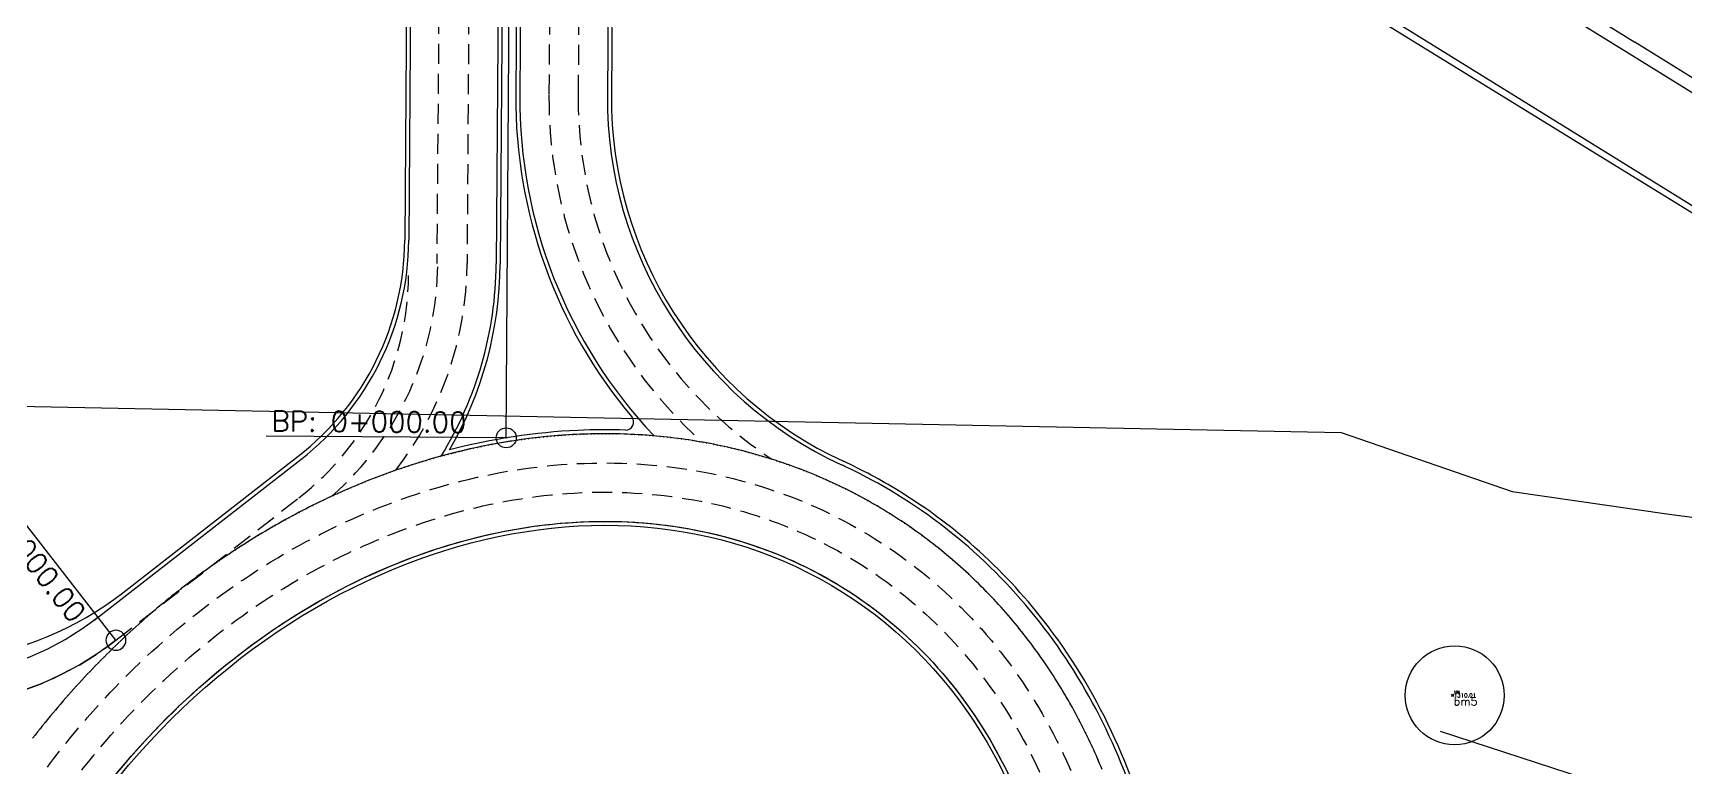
# Model space of a CAD drawing. Header units: metres. Extents: x 324293 to 653279, y 3585589 to 7191434.
# Drawn here: x 334257 to 334463.6, y 3600183.3 to 3600275.1 of the extents above; entities that cross this region are included whole.
import ezdxf

# ---------------------------------------------------------------- set-up
doc = ezdxf.new("R2010")
doc.units = ezdxf.units.M
doc.linetypes.add('DASHED', pattern=[0.75, 0.5, -0.25])
for name, color, linetype in [('abrah', 5, 'Continuous'), ('asfalt', 16, 'Continuous'), ('C-ROAD-CNTR-N', 92, 'Continuous'), ('C-ROAD-STAN', 11, 'Continuous'), ('divar sangi', 253, 'Continuous'), ('istgah', 6, 'Continuous'), ('masir', 25, 'Continuous'), ('qanat', 5, 'Continuous'), ('tarh', 6, 'Continuous'), ('V-NODE', 1, 'Continuous'), ('V-NODE-TEXT', 11, 'Continuous')]:
    doc.layers.add(name, color=color, linetype=linetype)
doc.styles.get("Standard").update_dxf_attribs({"font": 'simplex.shx'})

# ---------------------------------------------------------------- blocks, each defined once
blk = doc.blocks.new('*U245')
at = {"color": 0, "linetype": 'ByBlock', "lineweight": -2, "transparency": 16777216}
for p, q in [((-0.7071067811865476, -0.7071067811865476), (0.7071067811865476, 0.7071067811865476)), ((-0.7071067811865476, 0.7071067811865476), (0.7071067811865476, -0.7071067811865476))]:
    blk.add_line(p, q, dxfattribs=at)
blk.add_circle((0, 0), 0.5, dxfattribs=at)
blk = doc.blocks.new('AeccTickCircle')
blk.add_circle((0, 0), 1)
blk = doc.blocks.new('AeccTickTriangle')
at = {"color": 0, "linetype": 'ByBlock', "lineweight": -2}
blk.add_lwpolyline([(3.05311331771918e-16, 0.6666666666666667), (-0.5773502691896256, -0.333333333333333), (0.5773502691896257, -0.3333333333333335)], close=True, dxfattribs=at)
at = {"color": 0, "linetype": 'ByBlock', "lineweight": -2, "const_width": 0.0625}
blk.add_lwpolyline([(-0.03125, 0, 1), (0.03125, 0, 1)], format="xyb", close=True, dxfattribs=at)

msp = doc.modelspace()

# ---------------------------------------------------------------- linework, layer by layer
at = {"layer": 'abrah', "elevation": 1309.7019253804, "flags": 128}
msp.add_lwpolyline([(334432.8499, 3600187.85), (334462.8451999999, 3600178.066), (334487.5119999999, 3600149.137)], dxfattribs=at)
at = {"layer": 'asfalt'}
msp.add_arc((334224.4138661879, 3600359.637780652, 1315.0812253804), 87.53857273091452, 280.6885054860441, 328.790483839147, dxfattribs=at)
at = {"layer": 'C-ROAD-CNTR-N', "color": 92, "linetype": 'Continuous', "lineweight": -3, "flags": 128}
for points in [[(334267.3374655148, 3600199.222754169, -0.2757745738492823), (334226.6429439127, 3600194.183000793), (334205.5331364042, 3600203.482640035, -0.4579411623914124), (334183.3787443015, 3600275.879616623), (334332.5642367637, 3600512.826071611)], [(334316.1236443095, 3600224.520443568), (334316.8613948703, 3600333.713670925, -0.1394577872765997), (334335.2526481823, 3600396.748199448)]]:
    msp.add_lwpolyline(points, format="xyb", dxfattribs=at)
msp.add_lwpolyline([(334390.5966489242, 3600183.066976953), (334390.4211920204, 3600183.491454507), (334390.2432391724, 3600183.91459058), (334390.0627932896, 3600184.336369962), (334389.8798572815, 3600184.756777443), (334389.6944340576, 3600185.175797812), (334389.5065265274, 3600185.59341586), (334389.3161376003, 3600186.009616375), (334389.123270186, 3600186.424384148), (334388.9279271936, 3600186.837703968), (334388.730111533, 3600187.249560625), (334388.5298261135, 3600187.659938909), (334388.3270738446, 3600188.068823608), (334388.1218576357, 3600188.476199513), (334387.9141803964, 3600188.882051414), (334387.7040450362, 3600189.2863641), (334387.491454365, 3600189.689122235), (334387.2764104293, 3600190.090308082), (334387.0589193912, 3600190.489905592), (334386.8389886302, 3600190.887899758), (334386.6166255262, 3600191.284275572), (334386.3918374592, 3600191.679018026), (334386.1646318088, 3600192.072112114), (334385.9350159548, 3600192.463542827), (334385.7029972773, 3600192.853295159), (334385.4685831558, 3600193.2413541), (334385.2317809702, 3600193.627704645), (334384.9925981005, 3600194.012331785), (334384.7510419263, 3600194.395220513), (334384.5071198275, 3600194.776355822), (334384.2608391839, 3600195.155722702), (334384.0122073754, 3600195.533306149), (334383.7612317817, 3600195.909091153), (334383.5079197827, 3600196.283062707), (334383.2522787581, 3600196.655205803), (334382.9943160878, 3600197.025505435), (334382.7340391516, 3600197.393946594), (334382.4714553294, 3600197.760514272), (334382.2065720009, 3600198.125193464), (334381.939396546, 3600198.48796916), (334381.6699363445, 3600198.848826353), (334381.3981987761, 3600199.207750036), (334381.1241912208, 3600199.564725202), (334380.8479210583, 3600199.919736841), (334380.5693956684, 3600200.272769948), (334380.288622431, 3600200.623809515), (334380.0056087259, 3600200.972840533), (334379.7203619329, 3600201.319847995), (334379.4328894318, 3600201.664816895), (334379.1431986025, 3600202.007732225), (334378.8512968246, 3600202.348578975), (334378.5571914782, 3600202.68734214), (334378.260889943, 3600203.024006712), (334377.9624000089, 3600203.358556125), (334377.6617327452, 3600203.690971962), (334377.3589007086, 3600204.021241358), (334377.0539164566, 3600204.349351793), (334376.7467925474, 3600204.675290741), (334376.4375415386, 3600204.999045681), (334376.1261759879, 3600205.320604088), (334375.8127084533, 3600205.639953441), (334375.4971514926, 3600205.957081216), (334375.1795176635, 3600206.27197489), (334374.859819524, 3600206.584621941), (334374.5380696317, 3600206.895009844), (334374.2142805444, 3600207.203126077), (334373.8884648201, 3600207.508958118), (334373.5606350165, 3600207.812493442), (334373.2308036914, 3600208.113719527), (334372.8989834026, 3600208.41262385), (334372.565186708, 3600208.709193888), (334372.2294261653, 3600209.003417118), (334371.8917143324, 3600209.295281016), (334371.552063767, 3600209.58477306), (334371.210487027, 3600209.871880727), (334370.8669966701, 3600210.156591494), (334370.5216052543, 3600210.438892838), (334370.1743253373, 3600210.718772235), (334369.8251694769, 3600210.996217162), (334369.4741502309, 3600211.271215098), (334369.1212801571, 3600211.543753518), (334368.7665718134, 3600211.813819899), (334368.4100377575, 3600212.081401719), (334368.0516905473, 3600212.346486454), (334367.6915427406, 3600212.609061582), (334367.3296068951, 3600212.86911458), (334366.9658955687, 3600213.126632923), (334366.6004213192, 3600213.38160409), (334366.2331967044, 3600213.634015557), (334365.8642343375, 3600213.883854762), (334365.4935516142, 3600214.13110732), (334365.121166839, 3600214.375763376), (334364.7470962814, 3600214.617815549), (334364.3713562107, 3600214.857256461), (334363.993962896, 3600215.094078732), (334363.6149326067, 3600215.328274982), (334363.234281612, 3600215.559837832), (334362.8520261812, 3600215.788759901), (334362.4681825835, 3600216.015033811), (334362.0827670883, 3600216.238652181), (334361.6957959648, 3600216.459607632), (334361.3072854822, 3600216.677892785), (334360.91725191, 3600216.893500259), (334360.5257115171, 3600217.106422675), (334360.1326805732, 3600217.316652654), (334359.7381753472, 3600217.524182816), (334359.3422121085, 3600217.729005781), (334358.9448071264, 3600217.931114169), (334358.5459766702, 3600218.130500601), (334358.145737009, 3600218.327157697), (334357.7441044123, 3600218.521078079), (334357.3410951492, 3600218.712254365), (334356.9367254891, 3600218.900679176), (334356.5310117012, 3600219.086345133), (334356.1239700547, 3600219.269244857), (334355.7156168189, 3600219.449370967), (334355.3059682631, 3600219.626716084), (334354.8950406567, 3600219.801272828), (334354.4828502687, 3600219.973033819), (334354.0694133686, 3600220.141991679), (334353.6547462256, 3600220.308139027), (334353.2388651089, 3600220.471468484), (334352.8217862878, 3600220.631972669), (334352.4035260316, 3600220.789644205), (334351.9841006094, 3600220.944475709), (334351.5635262908, 3600221.096459805), (334351.1418205361, 3600221.245589493), (334350.7190054748, 3600221.391861604), (334350.2950987529, 3600221.535274728), (334349.8701173283, 3600221.675827416), (334349.4440781585, 3600221.813518219), (334349.0169982014, 3600221.948345688), (334348.5888944144, 3600222.080308374), (334348.1597837553, 3600222.209404826), (334347.7296831818, 3600222.335633597), (334347.2986096516, 3600222.458993236), (334346.8665801224, 3600222.579482295), (334346.4336115519, 3600222.697099323), (334345.9997208976, 3600222.811842873), (334345.5649251175, 3600222.923711495), (334345.1292411691, 3600223.032703738), (334344.69268601, 3600223.138818155), (334344.255276598, 3600223.242053295), (334343.8170298908, 3600223.34240771), (334343.377962846, 3600223.439879951), (334342.9380924213, 3600223.534468567), (334342.4974355745, 3600223.62617211), (334342.0560092632, 3600223.714989131), (334341.6138304451, 3600223.80091818), (334341.1709160779, 3600223.883957807), (334340.7272831192, 3600223.964106565), (334340.2829485267, 3600224.041363003), (334339.8379292582, 3600224.115725672), (334339.3922422713, 3600224.187193123), (334338.9459045238, 3600224.255763907), (334338.4989329732, 3600224.321436573), (334338.0513445773, 3600224.384209674), (334337.6031562937, 3600224.44408176), (334337.1543850802, 3600224.501051382), (334336.7050478944, 3600224.555117089), (334336.2551616941, 3600224.606277434), (334335.8047434368, 3600224.654530967), (334335.3538100803, 3600224.699876238), (334334.9023798505, 3600224.742314866), (334334.4504699789, 3600224.781851527), (334333.9980959237, 3600224.818489345), (334333.5452731433, 3600224.852231446), (334333.0920170961, 3600224.883080955), (334332.6383432405, 3600224.911040996), (334332.1842670349, 3600224.936114694), (334331.7298039375, 3600224.958305176), (334331.2749694069, 3600224.977615565), (334330.8197789014, 3600224.994048987), (334330.3642478792, 3600225.007608566), (334329.908391799, 3600225.018297428), (334329.4522261189, 3600225.026118698), (334328.9957662974, 3600225.0310755), (334328.5390277928, 3600225.033170961), (334328.0820260636, 3600225.032408204), (334327.624776568, 3600225.028790355), (334327.1672947646, 3600225.022320539), (334326.7095961116, 3600225.01300188), (334326.2516960674, 3600225.000837504), (334325.7936100904, 3600224.985830537), (334325.335353639, 3600224.967984102), (334324.8769421715, 3600224.947301325), (334324.4183911464, 3600224.923785331), (334323.959716022, 3600224.897439245), (334323.5009322566, 3600224.868266191), (334323.0420553086, 3600224.836269296), (334322.5831006365, 3600224.801451684), (334322.1240836986, 3600224.763816479), (334321.6650199533, 3600224.723366808), (334321.2059248589, 3600224.680105795), (334320.7468138738, 3600224.634036564), (334320.2877024565, 3600224.585162242), (334319.8286060652, 3600224.533485953), (334319.3695401584, 3600224.479010822), (334318.9105201943, 3600224.421739974), (334318.4515615632, 3600224.361676899), (334317.9926785142, 3600224.298828584), (334317.5338845404, 3600224.233201466), (334317.0751931468, 3600224.164801512), (334316.6166178384, 3600224.09363469), (334316.1581721199, 3600224.019706967), (334315.6998694965, 3600223.943024312), (334315.2417234729, 3600223.863592691), (334314.7837475541, 3600223.781418073), (334314.3259552451, 3600223.696506425), (334313.8683600507, 3600223.608863714), (334313.4109754758, 3600223.518495909), (334312.9538150255, 3600223.425408977), (334312.4968922045, 3600223.329608885), (334312.0402205179, 3600223.231101601), (334311.5838134706, 3600223.129893094), (334311.1276845674, 3600223.025989329), (334310.6718473133, 3600222.919396277), (334310.2163152132, 3600222.810119902), (334309.7611017721, 3600222.698166174), (334309.3062204949, 3600222.58354106), (334308.8516848864, 3600222.466250529), (334308.3975084517, 3600222.346300546), (334307.9437046956, 3600222.22369708), (334307.490287123, 3600222.098446098), (334307.037269239, 3600221.970553569), (334306.5846645482, 3600221.84002546), (334306.1324865559, 3600221.706867739), (334305.6807487668, 3600221.571086372), (334305.2294646858, 3600221.432687328), (334304.7786478179, 3600221.291676575), (334304.328311668, 3600221.14806008), (334303.8784697411, 3600221.00184381), (334303.429135542, 3600220.853033734), (334302.9803225757, 3600220.701635819), (334302.532044347, 3600220.547656032), (334302.084314361, 3600220.391100342), (334301.6371455524, 3600220.231975459), (334301.1905495749, 3600220.070289641), (334300.7445383371, 3600219.906050723), (334300.2991237564, 3600219.73926653), (334299.8543177498, 3600219.569944886), (334299.4101322347, 3600219.398093616), (334298.9665791283, 3600219.223720544), (334298.5236703477, 3600219.046833494), (334298.0814178102, 3600218.867440291), (334297.6398334329, 3600218.685548759), (334297.1989291332, 3600218.501166722), (334296.7587168281, 3600218.314302005), (334296.319208435, 3600218.124962432), (334295.880415871, 3600217.933155828), (334295.4423510532, 3600217.738890016), (334295.0050258991, 3600217.542172822), (334294.5684523256, 3600217.343012069), (334294.1326422502, 3600217.141415583), (334293.6976075899, 3600216.937391186), (334293.263360262, 3600216.730946704), (334292.8299121836, 3600216.522089961), (334292.3972752721, 3600216.310828781), (334291.9654614445, 3600216.097170989), (334291.5344826182, 3600215.881124409), (334291.1043507103, 3600215.662696865), (334290.675077638, 3600215.441896182), (334290.2466753185, 3600215.218730185), (334289.8191556691, 3600214.993206697), (334289.392530607, 3600214.765333542), (334288.9668120493, 3600214.535118546), (334288.5420119134, 3600214.302569532), (334288.1181421162, 3600214.067694325), (334287.6952145752, 3600213.83050075), (334287.2732412075, 3600213.59099663), (334286.8522339304, 3600213.34918979), (334286.4322046609, 3600213.105088054), (334286.0131652926, 3600212.858699276), (334285.595127011, 3600212.610032141), (334285.1781004289, 3600212.359096002), (334284.7620961808, 3600212.105900182), (334284.3471249012, 3600211.850454004), (334283.9331972245, 3600211.592766791), (334283.5203237851, 3600211.332847866), (334283.1085152176, 3600211.070706552), (334282.6977821564, 3600210.806352173), (334282.2881352359, 3600210.539794052), (334281.8795850906, 3600210.271041512), (334281.472142355, 3600210.000103876), (334281.0658176635, 3600209.726990467), (334280.6606216506, 3600209.451710609), (334280.2565649507, 3600209.174273625), (334279.8536581984, 3600208.894688837), (334279.451912028, 3600208.612965569), (334279.051337074, 3600208.329113145), (334278.6519439708, 3600208.043140887), (334278.2537433531, 3600207.755058119), (334277.8567458551, 3600207.464874163), (334277.4609621113, 3600207.172598343), (334277.0664027563, 3600206.878239983), (334276.6730784244, 3600206.581808405), (334276.2809997502, 3600206.283312932), (334275.8901773681, 3600205.982762888), (334275.5006219125, 3600205.680167595), (334275.1123440179, 3600205.375536378), (334274.7253543188, 3600205.068878558), (334274.3396634496, 3600204.760203461), (334273.9552820448, 3600204.449520408), (334273.5722207388, 3600204.136838722), (334273.1904901661, 3600203.822167728), (334272.8101009612, 3600203.505516747), (334272.4310637586, 3600203.186895104), (334272.0533891926, 3600202.866312122), (334271.6770878977, 3600202.543777123), (334271.3021704842, 3600202.219299621), (334270.9286468909, 3600201.892890099), (334270.5565265057, 3600201.564559233), (334270.1858187052, 3600201.234317687), (334269.8165328659, 3600200.902176129), (334269.4486783643, 3600200.568145224), (334269.082264577, 3600200.232235639), (334268.7173008806, 3600199.894458038), (334268.3537966516, 3600199.554823089), (334267.9917612665, 3600199.213341458), (334267.631204102, 3600198.87002381), (334267.2721345344, 3600198.524880813), (334266.9145619405, 3600198.17792313), (334266.5584956967, 3600197.82916143), (334266.2039451796, 3600197.478606378), (334265.8509197658, 3600197.126268639), (334265.4994288317, 3600196.772158881), (334265.149481754, 3600196.416287769), (334264.8010879092, 3600196.058665969), (334264.4542566738, 3600195.699304147), (334264.1089974244, 3600195.33821297), (334263.7653195375, 3600194.975403104), (334263.4232323897, 3600194.610885214), (334263.0827453576, 3600194.244669965), (334262.7438678177, 3600193.876768027), (334262.4066091465, 3600193.507190062), (334262.0709787206, 3600193.135946739), (334261.7369859165, 3600192.763048723), (334261.4046401108, 3600192.388506679), (334261.07395068, 3600192.012331275), (334260.7449270008, 3600191.634533176), (334260.4175784495, 3600191.255123048), (334260.0919144028, 3600190.874111557), (334259.7679442373, 3600190.49150937), (334259.4456773295, 3600190.107327152), (334259.1251230559, 3600189.72157557), (334258.8062907985, 3600189.334265299), (334258.4891898452, 3600188.94540767), (334258.1738284522, 3600188.555014586), (334257.860214592, 3600188.163097868), (334257.5483562371, 3600187.769669338), (334257.2382613601, 3600187.374740817), (334256.9299379334, 3600186.978324126)], dxfattribs=at)
at = {"layer": 'C-ROAD-STAN', "color": 11, "linetype": 'Continuous', "lineweight": -3}
for p, q in [((334316.1236443095, 3600224.520443568), (334286.1243290154, 3600224.723130238)), ((334267.3374655148, 3600199.222754169), (334248.9110699646, 3600222.896958423))]:
    msp.add_line(p, q, dxfattribs=at)
for centre in [(334316.1236443095, 3600224.520443568), (334267.337465515, 3600199.222754169)]:
    msp.add_circle(centre, 0.05, dxfattribs=at)
at = {"layer": 'divar sangi', "elevation": 1310.5493253804, "flags": 128}
msp.add_lwpolyline([(334485.6552, 3600239.534), (334395.0846, 3600295.274999999), (334393.9443313929, 3600296.006498138)], dxfattribs=at)
at = {"layer": 'istgah'}
msp.add_circle((334434.6675999999, 3600192.339000001, 1309.9764253804), 6.186763267646615, dxfattribs=at)
at = {"layer": 'masir'}
for p, q in [((334359.4303295717, 3600318.562364811), (334481.5958988117, 3600242.881222132)), ((334422.5597393861, 3600295.452120892, 1313.247410985059), (334457.194311658, 3600273.99612456, 1313.247410968173)), ((334421.721169338, 3600294.089491923, 1313.2521253804), (334456.3332751994, 3600272.647628167, 1313.2521253804)), ((334456.3332752189, 3600272.647628155, 1313.2521253804), (334510.3330578409, 3600239.180620891, 1313.2521253804)), ((334457.1862961822, 3600274.005656724, 1313.2521253804), (334511.1726290715, 3600240.543851933, 1313.2521253804))]:
    msp.add_line(p, q, dxfattribs=at)
at = {"layer": 'qanat', "elevation": 1315.9521253804, "flags": 128}
msp.add_lwpolyline([(334183.8335, 3600218.363), (334201.131, 3600233.34), (334217.3255, 3600229.238), (334420.4771000001, 3600225.188), (334441.8414, 3600217.797), (334461.1957, 3600215.034), (334486.5519000001, 3600211.657)], dxfattribs=at)
at = {"layer": 'tarh'}
for p, q in [((334304.0117049289, 3600333.800488269), (334303.4402142442, 3600249.215107284)), ((334315.9614321876, 3600333.719751412), (334315.3705730793, 3600246.267682609)), ((334317.7613575529, 3600333.707590438), (334317.3132786433, 3600267.388179996)), ((334329.5551035853, 3600310.540332993), (334329.2630059021, 3600267.307443136)), ((334268.1892801477, 3600205.144637408), (334290.1313565387, 3600222.222862064))]:
    msp.add_line(p, q, dxfattribs=at)
at = {"layer": 'tarh', "color": 0}
for p, q in [((334304.5116935171, 3600333.797110158), (334303.9402028325, 3600249.211729173)), ((334315.4614435994, 3600333.723129523), (334314.8705844911, 3600246.27106072)), ((334318.2613461411, 3600333.704212327), (334317.8132672316, 3600267.384801884)), ((334329.0551149971, 3600310.543711104), (334328.7630173138, 3600267.310821248)), ((334264.5810404606, 3600201.702627242), (334290.4384631313, 3600221.828291993))]:
    msp.add_line(p, q, dxfattribs=at)
at = {"layer": 'tarh', "color": 0, "linetype": 'DASHED', "ltscale": 5}
for p, q in [((334308.1616102112, 3600333.772449946), (334307.4359047927, 3600246.320381142)), ((334311.8115269053, 3600333.747789735), (334311.220667797, 3600246.295720931)), ((334321.9112628352, 3600333.679552115), (334321.4631839257, 3600267.360141672)), ((334325.5611795293, 3600333.654891904), (334325.1131006198, 3600267.33548146)), ((334267.3374655148, 3600199.222754169), (334290.2158030886, 3600217.029701054))]:
    msp.add_line(p, q, dxfattribs=at)
at = {"layer": 'tarh'}
for centre, radius, start, end in [((334379.2618647232, 3600266.969632015), 61.94999999762358, 179.6128940293566, 220.0230269200915), ((334379.2618647232, 3600266.969632015), 50, 179.6128940293566, 245.1559649780428), ((334268.941001656, 3600249.448196955), 34.5, 307.8947711513534, 359.6128940293567), ((334268.4216446464, 3600246.584887242), 46.94999999762358, 329.8882955677179, 359.6128940293567), ((334331.0556330087, 3600226.486774855), 1, 267.9628025439986, 40.02302699098112), ((334243.3136461548, 3600237.10481315), 40.5, 246.224760624291, 307.8947711513534)]:
    msp.add_arc(centre, radius, start, end, dxfattribs=at)
at = {"layer": 'tarh', "color": 0}
for centre, radius, start, end in [((334379.2618647232, 3600266.969632015), 61.44999999762358, 179.6128940293566, 223.3728430540257), ((334379.2618647232, 3600266.969632015), 50.5, 179.6128940293566, 245.1559649780428), ((334268.4216446464, 3600246.584887242), 46.44999999762358, 328.3808507500548, 359.6128940293567), ((334242.7689381145, 3600230.78835984), 36.35, 246.224760624291, 307.8947711513534)]:
    msp.add_arc(centre, radius, start, end, dxfattribs=at)
at = {"layer": 'tarh', "color": 0, "linetype": 'DASHED', "ltscale": 5}
for centre, radius, start, end in [((334379.2618647232, 3600266.969632015), 57.79999999762358, 179.6128940293566, 228.0489489735772), ((334379.2618647232, 3600266.969632015), 54.14999999762358, 179.6128940293566, 236.4244092866809), ((334268.4216446464, 3600246.584887242), 39.14999999762358, 311.4299708614012, 359.6128940293567), ((334268.4216446464, 3600246.584887242), 42.79999999762358, 322.4162354615602, 359.6128940293567), ((334268.4112350207, 3600245.044176087), 35.5, 307.8947711513534, 359.6128940293567), ((334242.7689381145, 3600230.78835984), 40, 246.224760624291, 307.8947711513534)]:
    msp.add_arc(centre, radius, start, end, dxfattribs=at)
at = {"layer": 'tarh', "color": 0, "ltscale": 5}
msp.add_arc((334268.941001656, 3600249.448196955), 35, 307.8947711513534, 359.6128940293567, dxfattribs=at)
at = {"layer": 'tarh'}
msp.add_ellipse((334315.5359289146, 3600137.538623722), major_axis=(-42.6142747622928, -67.705417704079), ratio=0.8125000000000001, dxfattribs=at)
at = {"layer": 'tarh', "color": 0}
for points, knots in [([(334334.5938441223, 3600224.769271409), (334329.9401056723, 3600225.170546575), (334325.2114482306, 3600225.11224863), (334316.298252048, 3600224.158418995), (334312.113070618, 3600223.360769142), (334307.9762239588, 3600222.232520721)], [3.537947485069014, 3.537947485069014, 3.537947485069014, 3.537947485069014, 3.711951858702501, 3.711951858702501, 3.866065694823153, 3.866065694823153, 3.866065694823153, 3.866065694823153]), ([(334398.6940303495, 3600143.142101669), (334399.2463191731, 3600149.390724312), (334399.1952327816, 3600155.627201105), (334397.9503332512, 3600166.840895236), (334396.9431230478, 3600171.859313581), (334394.0447822741, 3600181.53978592), (334392.155764804, 3600186.200331581), (334387.5205393876, 3600194.998697811), (334384.7783601523, 3600199.130946158), (334378.47716189, 3600206.741951246), (334374.9153638533, 3600210.205542831), (334367.124867789, 3600216.267403799), (334362.8997696541, 3600218.85914786), (334358.3040304077, 3600221.022703101), (334358.1743235714, 3600221.083256464), (334358.0444159608, 3600221.143395727)], [2.133481411812559, 2.133481411812559, 2.133481411812559, 2.133481411812559, 2.345915832986055, 2.345915832986055, 2.524172727985782, 2.524172727985782, 2.702429622985509, 2.702429622985509, 2.880686517985237, 2.880686517985237, 3.06073888950547, 3.06073888950547, 3.240791261025703, 3.240791261025703, 3.246012079150644, 3.246012079150644, 3.246012079150644, 3.246012079150644]), ([(334272.6553149351, 3600069.410047157), (334275.2023208871, 3600067.806943371), (334277.886197647, 3600066.419429192), (334283.4707436095, 3600064.104684951), (334286.3751283491, 3600063.177009633), (334293.5582192538, 3600061.515411792), (334297.9152194129, 3600061.015227217), (334306.7953266944, 3600060.97432711), (334311.3155237933, 3600061.432456618), (334320.3506139959, 3600063.289853975), (334324.8646734071, 3600064.687362773), (334333.7194146478, 3600068.371036066), (334338.0596443861, 3600070.654608322), (334346.4054395306, 3600076.024722439), (334350.411808075, 3600079.110113648), (334358.7059383577, 3600086.66169504), (334362.8863492206, 3600091.284936644), (334370.3228121932, 3600101.273319932), (334373.5791752129, 3600106.642368447), (334378.9940279953, 3600117.834530055), (334381.1516262641, 3600123.661380718), (334384.2538048993, 3600135.457539527), (334385.1962674059, 3600141.429873766), (334385.8172490458, 3600153.197903231), (334385.4936596598, 3600158.996515544), (334383.7969515665, 3600168.921547679), (334382.661965096, 3600173.147101013), (334379.6547877413, 3600181.149346394), (334377.7811759117, 3600184.931097872), (334372.9135481417, 3600192.627392842), (334369.7665904383, 3600196.415864491), (334362.6385663, 3600202.991537), (334358.6535798623, 3600205.775559781), (334350.0534041705, 3600210.189003924), (334345.4333042018, 3600211.820453382), (334335.7294742734, 3600213.861845043), (334330.6357750982, 3600214.258256928), (334320.2892686987, 3600213.767566785), (334315.0340867155, 3600212.882741569), (334304.6233662837, 3600209.876122359), (334299.4677557386, 3600207.756775313), (334289.5094310784, 3600202.38789041), (334284.7082011622, 3600199.141068952), (334275.6948304193, 3600191.679162011), (334271.4849634958, 3600187.46678974), (334263.8619806474, 3600178.283250306), (334260.4514091756, 3600173.314379794), (334254.5958520678, 3600162.864733979), (334252.1533379638, 3600157.385439385), (334248.3555887255, 3600146.187261794), (334247.0024716792, 3600140.468624636), (334245.4521074552, 3600129.076382435), (334245.2564403729, 3600123.401322366), (334246.0329623929, 3600112.379487643), (334247.0062053906, 3600107.029297811), (334250.0572240916, 3600096.983600691), (334252.1223582274, 3600092.277101413), (334257.2523487925, 3600083.67496765), (334260.3158370183, 3600079.777905977), (334266.5143751954, 3600073.744969159), (334269.4788874506, 3600071.409313363), (334272.6553149351, 3600069.410047157)], [0, 0, 0, 0, 0.1375991887591466, 0.1375991887591466, 0.2751983775182932, 0.2751983775182932, 0.4685578636457667, 0.4685578636457667, 0.6619173497732401, 0.6619173497732401, 0.8552768359007136, 0.8552768359007136, 1.048636322028187, 1.048636322028187, 1.24199580815566, 1.24199580815566, 1.474687181101134, 1.474687181101134, 1.707378554046607, 1.707378554046607, 1.94006992699208, 1.94006992699208, 2.172761299937554, 2.172761299937554, 2.405452672883027, 2.405452672883027, 2.58867649605559, 2.58867649605559, 2.771900319228153, 2.771900319228153, 2.992097294566183, 2.992097294566183, 3.212857235795298, 3.212857235795298, 3.433617177024412, 3.433617177024412, 3.657211638044468, 3.657211638044468, 3.880806099064523, 3.880806099064523, 4.10440056008458, 4.10440056008458, 4.327995021104636, 4.327995021104636, 4.551589482124692, 4.551589482124692, 4.775183943144748, 4.775183943144748, 4.998778404164804, 4.998778404164804, 5.222372865184861, 5.222372865184861, 5.445967326204917, 5.445967326204917, 5.669561787224973, 5.669561787224973, 5.890572022119319, 5.890572022119319, 6.111582257013664, 6.111582257013664, 6.283185307179586, 6.283185307179586, 6.283185307179586, 6.283185307179586])]:
    msp.add_open_spline(points, degree=3, knots=knots, dxfattribs=at)
at = {"layer": 'tarh'}
for points, knots in [([(334331.0200846967, 3600225.487406894), (334329.0512274167, 3600225.557440708), (334327.0728545795, 3600225.54743362), (334319.7310772741, 3600225.216869746), (334314.3467320023, 3600224.395213576), (334309.0356930039, 3600223.030660959)], [3.582546453064469, 3.582546453064469, 3.582546453064469, 3.582546453064469, 3.655138276448272, 3.655138276448272, 3.851380187387707, 3.851380187387707, 3.851380187387707, 3.851380187387707]), ([(334399.1920261498, 3600143.098078394), (334399.528068406, 3600146.899422962), (334399.6422411792, 3600150.696752674), (334399.3574541883, 3600160.150701416), (334398.6651713671, 3600165.765976007), (334396.2250392543, 3600176.649240308), (334394.4751312069, 3600181.916304026), (334389.9404329814, 3600191.885358037), (334387.1530160462, 3600196.585778653), (334381.3055602068, 3600204.294793474), (334378.4224265016, 3600207.451040485), (334372.1367957107, 3600213.160810435), (334368.7293597794, 3600215.716925214), (334362.9014953808, 3600219.280858983), (334360.6104272608, 3600220.506046642), (334358.2543828982, 3600221.59689011)], [2.133486818472779, 2.133486818472779, 2.133486818472779, 2.133486818472779, 2.262077951387094, 2.262077951387094, 2.456314460256559, 2.456314460256559, 2.650550969126023, 2.650550969126023, 2.844787477995488, 2.844787477995488, 2.998400246797647, 2.998400246797647, 3.152013015599807, 3.152013015599807, 3.246001040576284, 3.246001040576284, 3.246001040576284, 3.246001040576284]), ([(334272.655314935, 3600069.410047157), (334275.205806515, 3600067.804749492), (334277.8926185585, 3600066.416079786), (334285.1676657424, 3600063.402424742), (334289.9289573802, 3600062.138201683), (334299.7858607372, 3600060.851064592), (334304.8810538327, 3600060.828137635), (334315.1578331816, 3600062.02224248), (334320.3390394978, 3600063.239180354), (334330.5376317599, 3600066.851886313), (334335.5546507169, 3600069.247499689), (334345.1834861385, 3600075.100410841), (334349.7949469446, 3600078.55748362), (334358.3909762673, 3600086.365809165), (334362.3752192821, 3600090.716764336), (334369.5251139774, 3600100.102835373), (334372.690491844, 3600105.13759171), (334378.0500188954, 3600115.648639396), (334380.2439627616, 3600121.124528187), (334383.5542930247, 3600132.254119661), (334384.6705523322, 3600137.907400107), (334385.7705095113, 3600149.119424436), (334385.754158763, 3600154.677750415), (334384.5878424339, 3600165.431579237), (334383.4378964334, 3600170.626684402), (334380.0576750833, 3600180.402128449), (334377.8274797425, 3600184.98208417), (334372.392881926, 3600193.303295725), (334369.1886495337, 3600197.044168565), (334361.961353562, 3600203.502755294), (334357.9386059958, 3600206.2201335), (334349.2717978077, 3600210.497807206), (334344.628166894, 3600212.05791921), (334334.9478074759, 3600213.945834939), (334329.9115082479, 3600214.273621787), (334319.6914214074, 3600213.683288833), (334314.50802068, 3600212.765247338), (334304.244427202, 3600209.730093443), (334299.1646032291, 3600207.613120304), (334289.3527092524, 3600202.284032913), (334284.6209989903, 3600199.07212576), (334275.7328051195, 3600191.709034581), (334271.5766564431, 3600187.558131007), (334264.0394914546, 3600178.517540684), (334260.6587633403, 3600173.628199872), (334254.8353470095, 3600163.346420459), (334252.392882012, 3600157.954375956), (334248.5641640804, 3600146.926891464), (334247.1780577439, 3600141.291871191), (334245.5299084602, 3600130.049855366), (334245.2679326763, 3600124.443280775), (334245.8823677907, 3600113.528589783), (334246.7587744594, 3600108.220876471), (334249.6098667847, 3600098.160931666), (334251.5844878532, 3600093.40908507), (334256.538533657, 3600084.692691839), (334259.5178158156, 3600080.728528885), (334265.8699265806, 3600074.258708111), (334269.1323123214, 3600071.627450231), (334272.655314935, 3600069.410047157)], [0, 0, 0, 0, 0.1377862990735274, 0.1377862990735274, 0.358344607551645, 0.358344607551645, 0.5789029160297626, 0.5789029160297626, 0.7994612245078803, 0.7994612245078803, 1.020019532985998, 1.020019532985998, 1.240577841464115, 1.240577841464115, 1.461136149942233, 1.461136149942233, 1.68169445842035, 1.68169445842035, 1.902252766898468, 1.902252766898468, 2.122811075376585, 2.122811075376585, 2.343369383854703, 2.343369383854703, 2.563927692332821, 2.563927692332821, 2.784486000810939, 2.784486000810939, 3.005044309289056, 3.005044309289056, 3.225602617767174, 3.225602617767174, 3.446160926245292, 3.446160926245292, 3.66671923472341, 3.66671923472341, 3.887277543201527, 3.887277543201527, 4.107835851679645, 4.107835851679645, 4.328394160157762, 4.328394160157762, 4.548952468635879, 4.548952468635879, 4.769510777113997, 4.769510777113997, 4.990069085592114, 4.990069085592114, 5.210627394070231, 5.210627394070231, 5.431185702548349, 5.431185702548349, 5.651744011026466, 5.651744011026466, 5.872302319504583, 5.872302319504583, 6.0928606279827, 6.0928606279827, 6.283185307179586, 6.283185307179586, 6.283185307179586, 6.283185307179586])]:
    msp.add_open_spline(points, degree=3, knots=knots, dxfattribs=at)
at = {"layer": 'tarh', "color": 0, "linetype": 'DASHED', "ltscale": 5}
for points, knots in [([(334268.766762363, 3600063.231927792), (334271.462643971, 3600061.535120601), (334274.2925202792, 3600060.051323035), (334281.7410042163, 3600056.862210291), (334286.5038480216, 3600055.467519779), (334296.3133130995, 3600053.797336371), (334301.3593194314, 3600053.521343526), (334311.5232607155, 3600054.0725308), (334316.6410753918, 3600054.899203301), (334326.7544089886, 3600057.596303171), (334331.7499863104, 3600059.466453282), (334341.4419151486, 3600064.159993133), (334346.1382832853, 3600066.983259674), (334355.0703750636, 3600073.467011657), (334359.3060360752, 3600077.12740802), (334367.1714607069, 3600085.146658966), (334370.8011208888, 3600089.505400059), (334377.3281167033, 3600098.762708828), (334380.2253505209, 3600103.661132102), (334385.1831233106, 3600113.823178938), (334387.2435864225, 3600119.086648301), (334390.4482432445, 3600129.792745025), (334391.5923857071, 3600135.235242759), (334392.9114930489, 3600146.106336094), (334393.0863924376, 3600151.534858235), (334392.4423251298, 3600162.181072017), (334391.6231948321, 3600167.398732462), (334388.9976742262, 3600177.423853009), (334387.1909473306, 3600182.231187551), (334382.6354416509, 3600191.235501437), (334379.8862759391, 3600195.432003652), (334373.5413761467, 3600203.021750671), (334369.9456576161, 3600206.414114199), (334362.0609397434, 3600212.230630369), (334357.7726784133, 3600214.654030508), (334348.7032567462, 3600218.422672974), (334343.9231036325, 3600219.767884911), (334334.088760534, 3600221.338658486), (334329.0351601783, 3600221.564731655), (334318.8650932754, 3600220.915551381), (334313.7487317029, 3600220.040797002), (334303.6465484446, 3600217.250970185), (334298.660667142, 3600215.336165359), (334288.9956578462, 3600210.557973753), (334284.3165169416, 3600207.694706443), (334275.4257195538, 3600201.1366777), (334271.2141285304, 3600197.442005675), (334263.4029098798, 3600189.360882562), (334259.8033864237, 3600184.974546483), (334253.3418141061, 3600175.669530648), (334250.4798662566, 3600170.75099632), (334245.596761288, 3600160.556819644), (334243.5756786776, 3600155.281331187), (334240.452722826, 3600144.559689952), (334239.3509003035, 3600139.113664845), (334238.1181493217, 3600128.244237232), (334237.9872886518, 3600122.820905403), (334238.7198406158, 3600112.193921181), (334239.5834235407, 3600106.990300084), (334242.2967303671, 3600097.002196135), (334244.1467981513, 3600092.217848766), (334248.7858888664, 3600083.268373745), (334251.5752923187, 3600079.10374373), (334257.9950648331, 3600071.585898661), (334261.6253885599, 3600068.23357469), (334266.6319554126, 3600064.623058561), (334267.688658964, 3600063.910493792), (334268.766762363, 3600063.231927792)], [0, 0, 0, 0, 0.1281002001551285, 0.1281002001551285, 0.3249988088745272, 0.3249988088745272, 0.5218974175939259, 0.5218974175939259, 0.7187960263133246, 0.7187960263133246, 0.9156946350327233, 0.9156946350327233, 1.112593243752122, 1.112593243752122, 1.309491852471521, 1.309491852471521, 1.506390461190919, 1.506390461190919, 1.703289069910318, 1.703289069910318, 1.900187678629717, 1.900187678629717, 2.097086287349116, 2.097086287349116, 2.293984896068515, 2.293984896068515, 2.490883504787913, 2.490883504787913, 2.687782113507312, 2.687782113507312, 2.884680722226711, 2.884680722226711, 3.08157933094611, 3.08157933094611, 3.278477939665509, 3.278477939665509, 3.475376548384908, 3.475376548384908, 3.672275157104307, 3.672275157104307, 3.869173765823706, 3.869173765823706, 4.066072374543104, 4.066072374543104, 4.262970983262503, 4.262970983262503, 4.459869591981901, 4.459869591981901, 4.6567682007013, 4.6567682007013, 4.853666809420698, 4.853666809420698, 5.050565418140097, 5.050565418140097, 5.247464026859495, 5.247464026859495, 5.444362635578893, 5.444362635578893, 5.641261244298292, 5.641261244298292, 5.83815985301769, 5.83815985301769, 6.035058461737089, 6.035058461737089, 6.231957070456487, 6.231957070456487, 6.283185307179586, 6.283185307179586, 6.283185307179586, 6.283185307179586]), ([(334270.7110386491, 3600066.320987474), (334273.3726748234, 3600064.645734605), (334276.1724203928, 3600063.191818345), (334284.9060690677, 3600059.533602799), (334291.1707748026, 3600058.040291217), (334302.4664545318, 3600057.161387581), (334307.4084936974, 3600057.33498539), (334317.311596701, 3600058.76426493), (334322.2700127375, 3600060.016986496), (334332.824810169, 3600063.833327922), (334338.3850644288, 3600066.57787792), (334348.9789069974, 3600073.291229927), (334354.0105506037, 3600077.256835608), (334363.2860594853, 3600086.194955696), (334367.5301874372, 3600091.164716797), (334375.0090964533, 3600101.845981155), (334378.2455413812, 3600107.555870433), (334383.5369327083, 3600119.416418041), (334385.5941065404, 3600125.566913716), (334388.4119416684, 3600137.98586208), (334389.1745662754, 3600144.255579429), (334389.3354721668, 3600155.544309685), (334388.9436035902, 3600160.598183092), (334387.2301284871, 3600170.369708977), (334385.9103642858, 3600175.089495557), (334382.3769267786, 3600184.011101814), (334380.1658819593, 3600188.213250329), (334374.9232733552, 3600195.930068909), (334371.8953851844, 3600199.441798383), (334364.9409980041, 3600205.806960783), (334360.976619923, 3600208.605420942), (334352.4472150036, 3600213.131630067), (334347.8847702009, 3600214.855220263), (334338.3774212999, 3600217.158114493), (334333.4333525819, 3600217.734451483), (334323.387936259, 3600217.732419934), (334318.2859378089, 3600217.151492193), (334308.1423561329, 3600214.876901329), (334303.0993928876, 3600213.180687786), (334293.2792694017, 3600208.759735237), (334288.5005837597, 3600206.032551359), (334279.3996766898, 3600199.670191445), (334275.0759605368, 3600196.032904143), (334267.0571305727, 3600188.003074426), (334263.3604593916, 3600183.608859517), (334256.7442462185, 3600174.24542369), (334253.8229201598, 3600169.27490727), (334248.8771220515, 3600158.960589084), (334246.8505461493, 3600153.615720699), (334243.7808609866, 3600142.768771054), (334242.7353676968, 3600137.265756292), (334241.6783730056, 3600126.325532903), (334241.6643503687, 3600120.887635465), (334242.6828002266, 3600110.30090571), (334243.712723396, 3600105.152079942), (334246.7913078736, 3600095.36147298), (334248.8372026868, 3600090.721219342), (334253.8752798119, 3600082.154548238), (334256.8637391088, 3600078.232051009), (334263.4182837605, 3600071.536571977), (334266.9223419164, 3600068.70562033), (334270.711038649, 3600066.320987475)], [0, 0, 0, 0, 0.1345628155394132, 0.1345628155394132, 0.4036884466182395, 0.4036884466182395, 0.6049093546234878, 0.6049093546234878, 0.8061302626287361, 0.8061302626287361, 1.040859314823594, 1.040859314823594, 1.275588367018452, 1.275588367018452, 1.510317419213309, 1.510317419213309, 1.745046471408167, 1.745046471408167, 1.979775523603025, 1.979775523603025, 2.214504575797883, 2.214504575797883, 2.40970631995184, 2.40970631995184, 2.604908064105797, 2.604908064105797, 2.800109808259754, 2.800109808259754, 2.995311552413711, 2.995311552413711, 3.20173481831592, 3.20173481831592, 3.408158084218129, 3.408158084218129, 3.614581350120337, 3.614581350120337, 3.821004616022546, 3.821004616022546, 4.027427881924755, 4.027427881924755, 4.233851147826964, 4.233851147826964, 4.440274413729172, 4.440274413729172, 4.646697679631381, 4.646697679631381, 4.85312094553359, 4.85312094553359, 5.059544211435798, 5.059544211435798, 5.265967477338007, 5.265967477338007, 5.472390743240216, 5.472390743240216, 5.678814009142425, 5.678814009142425, 5.885237275044633, 5.885237275044633, 6.091660540946842, 6.091660540946842, 6.283185307179586, 6.283185307179586, 6.283185307179586, 6.283185307179586]), ([(334272.6553149351, 3600069.410047157), (334275.2023208871, 3600067.806943371), (334277.886197647, 3600066.419429192), (334283.4707436095, 3600064.104684951), (334286.3751283491, 3600063.177009633), (334293.558219236, 3600061.515411796), (334297.9152193761, 3600061.015227221), (334306.7953266187, 3600060.974327106), (334311.3155236978, 3600061.432456606), (334320.3506138623, 3600063.289853939), (334324.8646732553, 3600064.687362722), (334333.7194144629, 3600068.371035977), (334338.0596441865, 3600070.654608211), (334346.405439307, 3600076.024722279), (334350.4118078421, 3600079.11011346), (334358.705935916, 3600086.661692788), (334362.8863449197, 3600091.284931871), (334370.3228051919, 3600101.273309524), (334373.5791673568, 3600106.642354919), (334378.9940196771, 3600117.834510152), (334381.1516183133, 3600123.661357538), (334384.2537990323, 3600135.457510163), (334385.1962632266, 3600141.429841447), (334385.8172495478, 3600153.197865867), (334385.4936631308, 3600158.996476015), (334383.7969577208, 3600168.921526818), (334382.6619669278, 3600173.147099186), (334379.6547744985, 3600181.149378587), (334377.7811519195, 3600184.931145077), (334372.913506218, 3600192.627447987), (334369.7665444999, 3600196.41591508), (334362.6385240068, 3600202.991567786), (334358.6535478312, 3600205.775578475), (334350.0533968463, 3600210.189005425), (334345.433311379, 3600211.8204498), (334335.7294935741, 3600213.861843082), (334330.6357903532, 3600214.258256752), (334320.2892754398, 3600213.767568005), (334315.0340889624, 3600212.88274239), (334304.6233597499, 3600209.876120299), (334299.4677449207, 3600207.756770771), (334289.5094125242, 3600202.387879117), (334284.7081791712, 3600199.141053394), (334275.6948029518, 3600191.679136626), (334271.4849340054, 3600187.466758785), (334263.8619489638, 3600178.283207562), (334260.4513773312, 3600173.314330805), (334254.5958220617, 3600162.86467259), (334252.1533099501, 3600157.385371794), (334248.355566987, 3600146.187182684), (334247.0024541914, 3600140.468540123), (334245.4521006981, 3600129.076288794), (334245.2564400304, 3600123.401224862), (334246.0329768496, 3600112.379384814), (334247.0062281291, 3600107.029193326), (334250.05726215, 3600096.983504656), (334252.1224012516, 3600092.277014211), (334257.25239926, 3600083.674898083), (334260.3158898805, 3600079.777845109), (334266.5144146328, 3600073.744938089), (334269.4789085781, 3600071.409300066), (334272.6553149351, 3600069.410047157)], [0, 0, 0, 0, 0.1375991887591466, 0.1375991887591466, 0.2751983775182932, 0.2751983775182932, 0.4685578628287824, 0.4685578628287824, 0.6619173481392716, 0.6619173481392716, 0.8552768334497608, 0.8552768334497608, 1.04863631876025, 1.04863631876025, 1.241995804070739, 1.241995804070739, 1.474687063215296, 1.474687063215296, 1.707378322359853, 1.707378322359853, 1.94006958150441, 1.94006958150441, 2.172760840648968, 2.172760840648968, 2.405452099793524, 2.405452099793524, 2.588676727802828, 2.588676727802828, 2.771901355812131, 2.771901355812131, 2.992098315638392, 2.992098315638392, 3.212857572535484, 3.212857572535484, 3.433616829432576, 3.433616829432576, 3.657211479593564, 3.657211479593564, 3.880806129754552, 3.880806129754552, 4.10440077991554, 4.10440077991554, 4.327995430076528, 4.327995430076528, 4.551590080237515, 4.551590080237515, 4.775184730398503, 4.775184730398503, 4.99877938055949, 4.99877938055949, 5.222374030720478, 5.222374030720478, 5.445968680881466, 5.445968680881466, 5.669563331042453, 5.669563331042453, 5.890573364722584, 5.890573364722584, 6.111583398402716, 6.111583398402716, 6.283185307179586, 6.283185307179586, 6.283185307179586, 6.283185307179586])]:
    msp.add_open_spline(points, degree=3, knots=knots, dxfattribs=at)

# ---------------------------------------------------------------- block references
at = {"layer": 'C-ROAD-STAN', "color": 11, "linetype": 'Continuous', "lineweight": -3, "xscale": 1.25, "yscale": 1.25, "zscale": 1.25, "rotation": 89.61289402906377}
msp.add_blockref('AeccTickCircle', (334316.1236443095, 3600224.520443568), dxfattribs=at)
at = {"layer": 'C-ROAD-STAN', "color": 11, "linetype": 'Continuous', "lineweight": -3, "xscale": 0.02999999999999999, "yscale": 0.02999999999999999, "zscale": 0.02999999999999999}
for p in [(334311.1276845674, 3600223.025989329), (334311.5838134706, 3600223.129893094), (334312.0402205179, 3600223.231101601), (334312.4968922045, 3600223.329608885), (334312.9538150255, 3600223.425408977), (334313.4109754758, 3600223.518495909), (334313.8683600507, 3600223.608863714), (334314.3259552451, 3600223.696506425), (334314.7837475541, 3600223.781418073), (334315.2417234729, 3600223.863592691), (334315.6998694965, 3600223.943024312), (334316.1581721199, 3600224.019706967), (334316.6166178384, 3600224.09363469), (334317.0751931468, 3600224.164801512), (334317.5338845404, 3600224.233201466), (334317.9926785142, 3600224.298828584), (334318.4515615632, 3600224.361676899), (334318.9105201943, 3600224.421739974), (334319.3695401584, 3600224.479010822), (334319.8286060652, 3600224.533485953), (334320.2877024565, 3600224.585162242), (334320.7468138738, 3600224.634036564), (334321.2059248589, 3600224.680105795), (334321.6650199533, 3600224.723366808), (334322.1240836986, 3600224.763816479), (334322.5831006365, 3600224.801451684), (334323.0420553086, 3600224.836269296), (334323.5009322566, 3600224.868266191), (334323.959716022, 3600224.897439245), (334324.4183911464, 3600224.923785331), (334324.8769421715, 3600224.947301325), (334325.335353639, 3600224.967984102), (334325.7936100904, 3600224.985830537), (334326.2516960674, 3600225.000837504), (334326.7095961116, 3600225.01300188), (334327.1672947646, 3600225.022320539), (334327.624776568, 3600225.028790355), (334328.0820260636, 3600225.032408204), (334328.5390277928, 3600225.033170961), (334328.9957662974, 3600225.0310755), (334329.4522261189, 3600225.026118698), (334329.908391799, 3600225.018297428), (334330.3642478792, 3600225.007608566), (334330.8197789014, 3600224.994048987), (334331.2749694069, 3600224.977615565), (334331.7298039375, 3600224.958305176), (334332.1842670349, 3600224.936114694), (334332.6383432405, 3600224.911040996), (334333.0920170961, 3600224.883080955), (334333.5452731433, 3600224.852231446), (334333.9980959237, 3600224.818489345), (334334.4504699789, 3600224.781851527), (334334.9023798505, 3600224.742314866), (334335.3538100803, 3600224.699876238), (334335.8047434368, 3600224.654530967), (334336.2551616941, 3600224.606277434), (334336.7050478944, 3600224.555117089), (334337.1543850802, 3600224.501051382), (334337.6031562937, 3600224.44408176), (334338.0513445773, 3600224.384209674), (334338.4989329732, 3600224.321436573), (334338.9459045238, 3600224.255763907), (334339.3922422713, 3600224.187193123), (334339.8379292582, 3600224.115725672), (334340.2829485267, 3600224.041363003), (334340.7272831192, 3600223.964106565), (334341.1709160779, 3600223.883957807), (334341.6138304451, 3600223.80091818), (334342.0560092632, 3600223.714989131), (334342.4974355745, 3600223.62617211), (334342.9380924213, 3600223.534468567), (334343.377962846, 3600223.439879951), (334343.8170298908, 3600223.34240771), (334344.255276598, 3600223.242053295), (334344.69268601, 3600223.138818155), (334345.1292411691, 3600223.032703738), (334303.8784697411, 3600221.00184381), (334304.328311668, 3600221.14806008), (334304.7786478179, 3600221.291676575), (334305.2294646858, 3600221.432687328), (334305.6807487668, 3600221.571086372), (334306.1324865559, 3600221.706867739), (334306.5846645482, 3600221.84002546), (334307.037269239, 3600221.970553569), (334307.490287123, 3600222.098446098), (334307.9437046956, 3600222.22369708), (334308.3975084517, 3600222.346300546), (334308.8516848864, 3600222.466250529), (334309.3062204949, 3600222.58354106), (334309.7611017721, 3600222.698166174), (334310.2163152132, 3600222.810119902), (334310.6718473133, 3600222.919396277), (334345.5649251175, 3600222.923711495), (334345.9997208976, 3600222.811842873), (334346.4336115519, 3600222.697099323), (334346.8665801224, 3600222.579482295), (334347.2986096516, 3600222.458993236), (334347.7296831818, 3600222.335633597), (334348.1597837553, 3600222.209404826), (334348.5888944144, 3600222.080308374), (334349.0169982014, 3600221.948345688), (334349.4440781585, 3600221.813518219), (334349.8701173283, 3600221.675827416), (334350.2950987529, 3600221.535274728), (334350.7190054748, 3600221.391861604), (334351.1418205361, 3600221.245589493), (334351.5635262908, 3600221.096459805), (334351.9841006094, 3600220.944475709), (334298.0814178102, 3600218.867440291), (334298.5236703477, 3600219.046833494), (334298.9665791283, 3600219.223720544), (334299.4101322347, 3600219.398093616), (334299.8543177498, 3600219.569944886), (334300.2991237564, 3600219.73926653), (334300.7445383371, 3600219.906050723), (334301.1905495749, 3600220.070289641), (334301.6371455524, 3600220.231975459), (334302.084314361, 3600220.391100342), (334302.532044347, 3600220.547656032), (334302.9803225757, 3600220.701635819), (334303.429135542, 3600220.853033734), (334352.4035260316, 3600220.789644205), (334352.8217862878, 3600220.631972669), (334353.2388651089, 3600220.471468484), (334353.6547462256, 3600220.308139027), (334354.0694133686, 3600220.141991679), (334354.4828502687, 3600219.973033819), (334354.8950406567, 3600219.801272828), (334355.3059682631, 3600219.626716084), (334355.7156168189, 3600219.449370967), (334356.1239700547, 3600219.269244857), (334356.5310117012, 3600219.086345133), (334356.9367254891, 3600218.900679176), (334293.6976075899, 3600216.937391186), (334294.1326422502, 3600217.141415583), (334294.5684523256, 3600217.343012069), (334295.0050258991, 3600217.542172822), (334295.4423510532, 3600217.738890016), (334295.880415871, 3600217.933155828), (334296.319208435, 3600218.124962432), (334296.7587168281, 3600218.314302005), (334297.1989291332, 3600218.501166722), (334297.6398334329, 3600218.685548759), (334357.3410951492, 3600218.712254365), (334357.7441044123, 3600218.521078079), (334358.145737009, 3600218.327157697), (334358.5459766702, 3600218.130500601), (334358.9448071264, 3600217.931114169), (334359.3422121085, 3600217.729005781), (334359.7381753472, 3600217.524182816), (334360.1326805732, 3600217.316652654), (334360.5257115171, 3600217.106422675), (334360.91725191, 3600216.893500259), (334289.392530607, 3600214.765333542), (334289.8191556691, 3600214.993206697), (334290.2466753185, 3600215.218730185), (334290.675077638, 3600215.441896182), (334291.1043507103, 3600215.662696865), (334291.5344826182, 3600215.881124409), (334291.9654614445, 3600216.097170989), (334292.3972752721, 3600216.310828781), (334292.8299121836, 3600216.522089961), (334293.263360262, 3600216.730946704), (334361.3072854822, 3600216.677892785), (334361.6957959648, 3600216.459607632), (334362.0827670883, 3600216.238652181), (334362.4681825835, 3600216.015033811), (334362.8520261812, 3600215.788759901), (334363.234281612, 3600215.559837832), (334363.6149326067, 3600215.328274982), (334363.993962896, 3600215.094078732), (334364.3713562107, 3600214.857256461), (334286.0131652926, 3600212.858699276), (334286.4322046609, 3600213.105088054), (334286.8522339304, 3600213.34918979), (334287.2732412075, 3600213.59099663), (334287.6952145752, 3600213.83050075), (334288.1181421162, 3600214.067694325), (334288.5420119134, 3600214.302569532), (334288.9668120493, 3600214.535118546), (334364.7470962814, 3600214.617815549), (334365.121166839, 3600214.375763376), (334365.4935516142, 3600214.13110732), (334365.8642343375, 3600213.883854762), (334366.2331967044, 3600213.634015557), (334366.6004213192, 3600213.38160409), (334366.9658955687, 3600213.126632923), (334367.3296068951, 3600212.86911458), (334282.6977821564, 3600210.806352173), (334283.1085152176, 3600211.070706552), (334283.5203237851, 3600211.332847866), (334283.9331972245, 3600211.592766791), (334284.3471249012, 3600211.850454004), (334284.7620961808, 3600212.105900182), (334285.1781004289, 3600212.359096002), (334285.595127011, 3600212.610032141), (334367.6915427406, 3600212.609061582), (334368.0516905473, 3600212.346486454), (334368.4100377575, 3600212.081401719), (334368.7665718134, 3600211.813819899), (334369.1212801571, 3600211.543753518), (334369.4741502309, 3600211.271215098), (334369.8251694769, 3600210.996217162), (334370.1743253373, 3600210.718772235), (334279.451912028, 3600208.612965569), (334279.8536581984, 3600208.894688837), (334280.2565649507, 3600209.174273625), (334280.6606216506, 3600209.451710609), (334281.0658176635, 3600209.726990467), (334281.472142355, 3600210.000103876), (334281.8795850906, 3600210.271041512), (334282.2881352359, 3600210.539794052), (334370.5216052543, 3600210.438892838), (334370.8669966701, 3600210.156591494), (334371.210487027, 3600209.871880727), (334371.552063767, 3600209.58477306), (334371.8917143324, 3600209.295281016), (334372.2294261653, 3600209.003417118), (334372.565186708, 3600208.709193888), (334276.6730784244, 3600206.581808405), (334277.0664027563, 3600206.878239983), (334277.4609621113, 3600207.172598343), (334277.8567458551, 3600207.464874163), (334278.2537433531, 3600207.755058119), (334278.6519439708, 3600208.043140887), (334279.051337074, 3600208.329113145), (334372.8989834026, 3600208.41262385), (334373.2308036914, 3600208.113719527), (334373.5606350165, 3600207.812493442), (334373.8884648201, 3600207.508958118), (334374.2142805444, 3600207.203126077), (334374.5380696317, 3600206.895009844), (334374.859819524, 3600206.584621941), (334273.9552820448, 3600204.449520408), (334274.3396634496, 3600204.760203461), (334274.7253543188, 3600205.068878558), (334275.1123440179, 3600205.375536378), (334275.5006219125, 3600205.680167595), (334275.8901773681, 3600205.982762888), (334276.2809997502, 3600206.283312932), (334375.1795176635, 3600206.27197489), (334375.4971514926, 3600205.957081216), (334375.8127084533, 3600205.639953441), (334376.1261759879, 3600205.320604088), (334376.4375415386, 3600204.999045681), (334376.7467925474, 3600204.675290741), (334271.6770878977, 3600202.543777123), (334272.0533891926, 3600202.866312122), (334272.4310637586, 3600203.186895104), (334272.8101009612, 3600203.505516747), (334273.1904901661, 3600203.822167728), (334273.5722207388, 3600204.136838722), (334377.0539164566, 3600204.349351793), (334377.3589007086, 3600204.021241358), (334377.6617327452, 3600203.690971962), (334377.9624000089, 3600203.358556125), (334378.260889943, 3600203.024006712), (334378.5571914782, 3600202.68734214), (334378.8512968246, 3600202.348578975), (334269.4486783643, 3600200.568145224), (334269.8165328659, 3600200.902176129), (334270.1858187052, 3600201.234317687), (334270.5565265057, 3600201.564559233), (334270.9286468909, 3600201.892890099), (334271.3021704842, 3600202.219299621), (334379.1431986025, 3600202.007732225), (334379.4328894318, 3600201.664816895), (334379.7203619329, 3600201.319847995), (334380.0056087259, 3600200.972840533), (334380.288622431, 3600200.623809515), (334380.5693956684, 3600200.272769948), (334267.2721345344, 3600198.524880813), (334267.631204102, 3600198.87002381), (334267.9917612665, 3600199.213341458), (334268.3537966516, 3600199.554823089), (334268.7173008806, 3600199.894458038), (334269.082264577, 3600200.232235639), (334380.8479210583, 3600199.919736841), (334381.1241912208, 3600199.564725202), (334381.3981987761, 3600199.207750036), (334381.6699363445, 3600198.848826353), (334381.939396546, 3600198.48796916), (334265.149481754, 3600196.416287769), (334265.4994288317, 3600196.772158881), (334265.8509197658, 3600197.126268639), (334266.2039451796, 3600197.478606378), (334266.5584956967, 3600197.82916143), (334266.9145619405, 3600198.17792313), (334382.2065720009, 3600198.125193464), (334382.4714553294, 3600197.760514272), (334382.7340391516, 3600197.393946594), (334382.9943160878, 3600197.025505435), (334383.2522787581, 3600196.655205803), (334383.5079197827, 3600196.283062707), (334263.0827453576, 3600194.244669965), (334263.4232323897, 3600194.610885214), (334263.7653195375, 3600194.975403104), (334264.1089974244, 3600195.33821297), (334264.4542566738, 3600195.699304147), (334264.8010879092, 3600196.058665969), (334383.7612317817, 3600195.909091153), (334384.0122073754, 3600195.533306149), (334384.2608391839, 3600195.155722702), (334384.5071198275, 3600194.776355822), (334384.7510419263, 3600194.395220513), (334261.07395068, 3600192.012331275), (334261.4046401108, 3600192.388506679), (334261.7369859165, 3600192.763048723), (334262.0709787206, 3600193.135946739), (334262.4066091465, 3600193.507190062), (334262.7438678177, 3600193.876768027), (334384.9925981005, 3600194.012331785), (334385.2317809702, 3600193.627704645), (334385.4685831558, 3600193.2413541), (334385.7029972773, 3600192.853295159), (334385.9350159548, 3600192.463542827), (334386.1646318088, 3600192.072112114), (334259.4456773295, 3600190.107327152), (334259.7679442373, 3600190.49150937), (334260.0919144028, 3600190.874111557), (334260.4175784495, 3600191.255123048), (334260.7449270008, 3600191.634533176), (334386.3918374592, 3600191.679018026), (334386.6166255262, 3600191.284275572), (334386.8389886302, 3600190.887899758), (334387.0589193912, 3600190.489905592), (334387.2764104293, 3600190.090308082), (334257.860214592, 3600188.163097868), (334258.1738284522, 3600188.555014586), (334258.4891898452, 3600188.94540767), (334258.8062907985, 3600189.334265299), (334259.1251230559, 3600189.72157557), (334387.491454365, 3600189.689122235), (334387.7040450362, 3600189.2863641), (334387.9141803964, 3600188.882051414), (334388.1218576357, 3600188.476199513), (334388.3270738446, 3600188.068823608), (334257.2382613601, 3600187.374740817), (334257.5483562371, 3600187.769669338), (334388.5298261135, 3600187.659938909), (334388.730111533, 3600187.249560625), (334388.9279271936, 3600186.837703968), (334389.123270186, 3600186.424384148), (334389.3161376003, 3600186.009616375), (334389.5065265274, 3600185.59341586), (334389.6944340576, 3600185.175797812), (334389.8798572815, 3600184.756777443), (334390.0627932896, 3600184.336369962), (334390.2432391724, 3600183.91459058), (334390.4211920204, 3600183.491454507)]:
    msp.add_blockref('AeccTickTriangle', p, dxfattribs=at)
at = {"layer": 'C-ROAD-STAN', "color": 11, "linetype": 'Continuous', "lineweight": -3, "extrusion": (-7.521942110068014e-17, 9.664179487104492e-17, -1), "xscale": 1.25, "yscale": 1.25, "zscale": 1.25, "rotation": 322.1052288655104}
msp.add_blockref('AeccTickCircle', (-334267.3374655149, 3600199.222754169), dxfattribs=at)
at = {"layer": 'V-NODE', "xscale": 0.2, "yscale": 0.2, "zscale": 0.2}
msp.add_blockref('*U245', (334434.4121972461, 3600192.335811063, 1310.0066118696), dxfattribs=at)

# ---------------------------------------------------------------- texts
at = {"layer": 'C-ROAD-STAN', "color": 11, "linetype": 'Continuous', "lineweight": -3, "char_height": 2.54}
for insert, attachment_point, rotation in [((334286.7636047236, 3600225.353825544), 7, 359.6128940293506), ((334248.7999913471, 3600222.00582906), 1, 307.8947711344945)]:
    msp.add_mtext('BP: 0+000.00', dxfattribs=dict(at, insert=insert, attachment_point=attachment_point, rotation=rotation))
at = {"layer": 'V-NODE-TEXT'}
for s, insert, char_height, attachment_point in [('104', (334434.5536186023, 3600192.585811063, 1310.0066118696), 0.3, 7), ('1310.01', (334434.5536186023, 3600192.335811063, 1310.0066118696), 0.5, 4), ('bm5', (334434.5536186023, 3600192.085811063, 1310.0066118696), 1, 1)]:
    msp.add_mtext(s, dxfattribs=dict(at, insert=insert, char_height=char_height, attachment_point=attachment_point))

doc.saveas('drawing.dxf')
